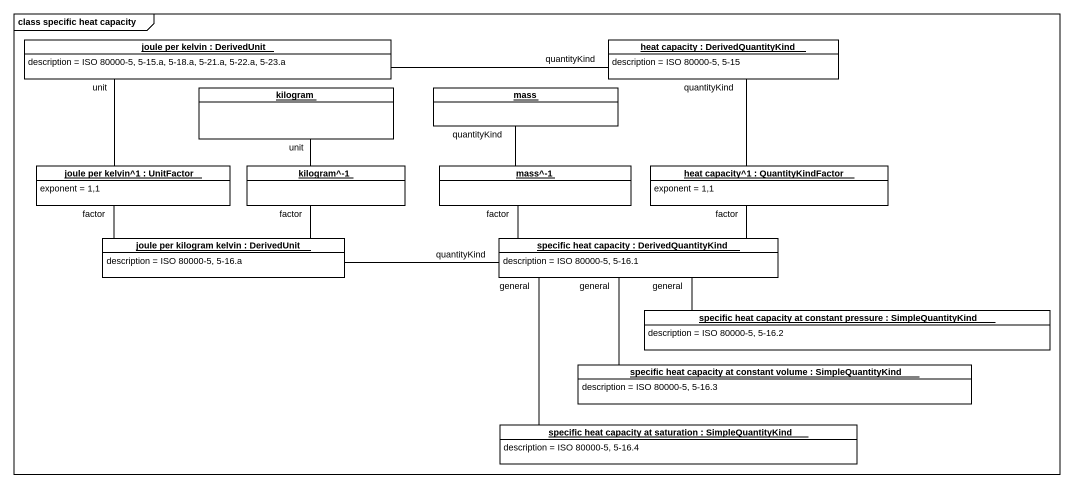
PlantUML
@startuml
mainframe class specific heat capacity
hide circle
hide empty members
object "joule per kelvin : DerivedUnit" as joule_per_kelvin #FFFFFF {
  description = ISO 80000-5, 5-15.a, 5-18.a, 5-21.a, 5-22.a, 5-23.a
}
object "heat capacity : DerivedQuantityKind" as heat_capacity #FFFFFF {
  description = ISO 80000-5, 5-15
}
object kilogram #FFFFFF
object mass #FFFFFF
object "joule per kelvin^1 : UnitFactor" as joule_per_kelvin_1 #FFFFFF {
  exponent = 1,1
}
object "kilogram^-1" as kilogram_1 #FFFFFF
object "mass^-1" as mass_1 #FFFFFF
object "heat capacity^1 : QuantityKindFactor" as heat_capacity_1 #FFFFFF {
  exponent = 1,1
}
object "joule per kilogram kelvin : DerivedUnit" as joule_per_kilogram_kelvin #FFFFFF {
  description = ISO 80000-5, 5-16.a
}
object "specific heat capacity : DerivedQuantityKind" as specific_heat_capacity #FFFFFF {
  description = ISO 80000-5, 5-16.1
}
object "specific heat capacity at constant pressure : SimpleQuantityKind" as specific_heat_capacity_at #FFFFFF {
  description = ISO 80000-5, 5-16.2
}
object "specific heat capacity at constant volume : SimpleQuantityKind" as specific_heat_capacity_at_2 #FFFFFF {
  description = ISO 80000-5, 5-16.3
}
object "specific heat capacity at saturation : SimpleQuantityKind" as specific_heat_capacity_at_3 #FFFFFF {
  description = ISO 80000-5, 5-16.4
}
joule_per_kelvin -right- heat_capacity : quantityKind
joule_per_kelvin -- joule_per_kelvin_1 : unit
heat_capacity -- heat_capacity_1 : quantityKind
kilogram -- kilogram_1 : unit
mass -- mass_1 : quantityKind
joule_per_kelvin_1 -- joule_per_kilogram_kelvin : factor
kilogram_1 -- joule_per_kilogram_kelvin : factor
mass_1 -- specific_heat_capacity : factor
heat_capacity_1 -left- specific_heat_capacity : factor
joule_per_kilogram_kelvin -right- specific_heat_capacity : quantityKind
specific_heat_capacity_at -left- specific_heat_capacity : general
specific_heat_capacity_at_2 -up- specific_heat_capacity : general
specific_heat_capacity_at_3 -up- specific_heat_capacity : general
@enduml
